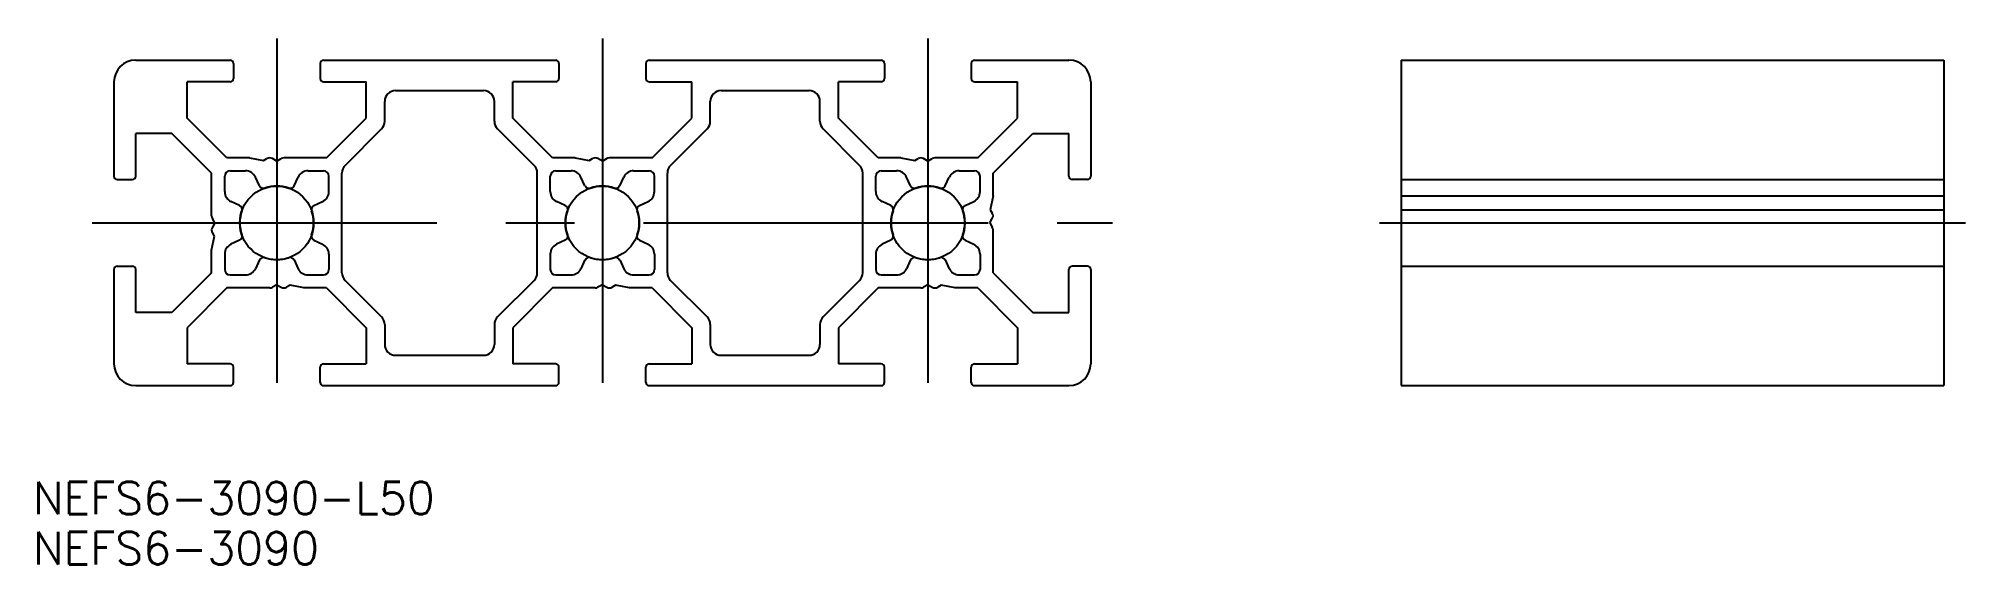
# Model space of a CAD drawing. Extents: x -52 to 126, y -31 to 17.
import ezdxf

# ---------------------------------------------------------------- set-up
doc = ezdxf.new("R2010")
doc.units = 0
doc.linetypes.add('CENTER', pattern=[50.8, 31.75, -6.35, 6.35, -6.35])
doc.linetypes.add('PHANTOM', pattern=[63.5, 31.75, -6.35, 6.35, -6.35, 6.35, -6.35])
doc.layers.get('0').update_dxf_attribs({"linetype": 'CONTINUOUS'})
doc.layers.add('CENTER', color=1, linetype='CENTER')
doc.styles.get("Standard").update_dxf_attribs({"font": 'txt.shx', "height": 3, "bigfont": 'bigfont.shx'})

# ---------------------------------------------------------------- blocks, each defined once
blk = doc.blocks.new('*U2')
at = {"color": 7, "linetype": 'CONTINUOUS'}
blk.add_text('NEFS6-3090-L50', height=3, dxfattribs=at).set_placement((-52.47, -26.86))
blk = doc.blocks.new('*U3')
at = {"color": 7, "linetype": 'CONTINUOUS'}
blk.add_text('NEFS6-3090', height=3, dxfattribs=at).set_placement((-52.47, -31.49))

msp = doc.modelspace()

# ---------------------------------------------------------------- linework, layer by layer
at = {"color": 7, "linetype": 'CONTINUOUS'}
for p, q in [((-43, 15), (-34.3, 15)), ((-34, 14.7), (-34, 13.3)), ((-26, 14.7), (-26, 13.3)), ((-25.7, 15), (-4.3, 15)), ((-4, 14.7), (-4, 13.3)), ((4, 14.7), (4, 13.3)), ((4.3, 15), (25.7, 15)), ((26, 14.7), (26, 13.3)), ((34, 14.7), (34, 13.3)), ((34.3, 15), (43, 15)), ((73.6, 15), (123.6, 15)), ((73.6, 15), (73.6, -15)), ((123.6, 15), (123.6, -15)), ((-45, 13), (-45, 4.3)), ((-38.25, 9.66), (-38.25, 13)), ((-34.3, 13), (-38.25, 13)), ((-25.7, 13), (-21.75, 13)), ((-21.75, 9.66), (-21.75, 13)), ((-8.25, 9.66), (-8.25, 13)), ((-4.3, 13), (-8.25, 13)), ((4.3, 13), (8.25, 13)), ((8.25, 9.66), (8.25, 13)), ((21.75, 9.66), (21.75, 13)), ((25.7, 13), (21.75, 13)), ((34.3, 13), (38.25, 13)), ((38.25, 9.66), (38.25, 13)), ((45, 13), (45, 4.3)), ((-20.05, 9.37), (-20.05, 11.2)), ((-19.05, 12.2), (-10.95, 12.2)), ((-9.95, 9.37), (-9.95, 11.2)), ((9.95, 9.37), (9.95, 11.2)), ((10.95, 12.2), (19.05, 12.2)), ((20.05, 9.37), (20.05, 11.2)), ((-34.59, 6), (-38.25, 9.66)), ((-25.41, 6), (-21.75, 9.66)), ((-4.59, 6), (-8.25, 9.66)), ((4.59, 6), (8.25, 9.66)), ((25.41, 6), (21.75, 9.66)), ((34.59, 6), (38.25, 9.66)), ((-43, 4.3), (-43, 8.25)), ((-39.66, 8.25), (-43, 8.25)), ((-36, 4.59), (-39.66, 8.25)), ((-23.71, 5.3), (-20.34, 8.67)), ((-6.29, 5.3), (-9.66, 8.67)), ((6.29, 5.3), (9.66, 8.67)), ((23.71, 5.3), (20.34, 8.67)), ((36, 4.59), (39.66, 8.25)), ((39.66, 8.25), (43, 8.25)), ((43, 4.3), (43, 8.25)), ((-32.5, 6), (-34.59, 6)), ((-32.5, 6), (-31.22, 5.75)), ((-31.22, 5.75), (-30.9, 5.93)), ((-30, 5.7), (-30.4, 5.93)), ((-30, 5.7), (-29.6, 5.93)), ((-25.41, 6), (-29.35, 6)), ((-2.5, 6), (-4.59, 6)), ((-2.5, 6), (-1.22, 5.75)), ((-1.22, 5.75), (-0.9, 5.93)), ((0, 5.7), (-0.4, 5.93)), ((0, 5.7), (0.4, 5.93)), ((4.59, 6), (0.65, 6)), ((27.5, 6), (25.41, 6)), ((27.5, 6), (28.78, 5.75)), ((28.78, 5.75), (29.1, 5.93)), ((30, 5.7), (29.6, 5.93)), ((30, 5.7), (30.4, 5.93)), ((34.59, 6), (30.65, 6)), ((-44.7, 4), (-43.3, 4)), ((-36, 0.65), (-36, 4.59)), ((-34.8, 2.88), (-34.8, 4.3)), ((-34.3, 4.8), (-32.88, 4.8)), ((-31.6, 3.42), (-31.97, 4.22)), ((-28.4, 3.42), (-28.03, 4.22)), ((-27.12, 4.8), (-25.7, 4.8)), ((-25.2, 2.88), (-25.2, 4.3)), ((-24, -4.6), (-24, 4.6)), ((-6, -4.6), (-6, 4.6)), ((-4.8, 2.88), (-4.8, 4.3)), ((-4.3, 4.8), (-2.88, 4.8)), ((-1.6, 3.42), (-1.97, 4.22)), ((1.6, 3.42), (1.97, 4.22)), ((2.88, 4.8), (4.3, 4.8)), ((4.8, 2.88), (4.8, 4.3)), ((6, -4.6), (6, 4.6)), ((24, -4.6), (24, 4.6)), ((25.2, 2.88), (25.2, 4.3)), ((25.7, 4.8), (27.12, 4.8)), ((28.4, 3.42), (28.03, 4.22)), ((31.6, 3.42), (31.97, 4.22)), ((32.88, 4.8), (34.3, 4.8)), ((34.8, 2.88), (34.8, 4.3)), ((36, 2.5), (36, 4.59)), ((44.7, 4), (43.3, 4)), ((73.6, 4), (123.6, 4)), ((-33.42, 1.6), (-34.22, 1.97)), ((-26.58, 1.6), (-25.78, 1.97)), ((-3.42, 1.6), (-4.22, 1.97)), ((3.42, 1.6), (4.22, 1.97)), ((26.58, 1.6), (25.78, 1.97)), ((33.42, 1.6), (34.22, 1.97)), ((36, 2.5), (35.75, 1.22)), ((73.6, 2.5), (123.6, 2.5)), ((-35.7, 0), (-35.93, 0.4)), ((-35.7, 0), (-35.93, -0.4)), ((35.7, 0), (35.93, 0.4)), ((35.75, 1.22), (35.93, 0.9)), ((73.6, 1.22), (123.6, 1.22)), ((73.6, 0), (123.6, 0)), ((-36, -2.5), (-35.75, -1.22)), ((-35.75, -1.22), (-35.93, -0.9)), ((-33.42, -1.6), (-34.22, -1.97)), ((-26.58, -1.6), (-25.78, -1.97)), ((-3.42, -1.6), (-4.22, -1.97)), ((3.42, -1.6), (4.22, -1.97)), ((26.58, -1.6), (25.78, -1.97)), ((33.42, -1.6), (34.22, -1.97)), ((35.7, 0), (35.93, -0.4)), ((36, -4.59), (36, -0.65)), ((-36, -4.59), (-36, -2.5)), ((-34.8, -2.88), (-34.8, -4.3)), ((-31.6, -3.42), (-31.97, -4.22)), ((-28.4, -3.42), (-28.03, -4.22)), ((-25.2, -2.88), (-25.2, -4.3)), ((-4.8, -2.88), (-4.8, -4.3)), ((-1.6, -3.42), (-1.97, -4.22)), ((1.6, -3.42), (1.97, -4.22)), ((4.8, -2.88), (4.8, -4.3)), ((25.2, -2.88), (25.2, -4.3)), ((28.4, -3.42), (28.03, -4.22)), ((31.6, -3.42), (31.97, -4.22)), ((34.8, -2.88), (34.8, -4.3)), ((-45, -4.3), (-45, -13)), ((-44.7, -4), (-43.3, -4)), ((-43, -8.25), (-43, -4.3)), ((-36, -4.59), (-39.66, -8.25)), ((-34.3, -4.8), (-32.88, -4.8)), ((-27.12, -4.8), (-25.7, -4.8)), ((-23.71, -5.3), (-20.34, -8.67)), ((-6.29, -5.3), (-9.66, -8.67)), ((-4.3, -4.8), (-2.88, -4.8)), ((2.88, -4.8), (4.3, -4.8)), ((6.29, -5.3), (9.66, -8.67)), ((23.71, -5.3), (20.34, -8.67)), ((25.7, -4.8), (27.12, -4.8)), ((32.88, -4.8), (34.3, -4.8)), ((36, -4.59), (39.66, -8.25)), ((43, -8.25), (43, -4.3)), ((44.7, -4), (43.3, -4)), ((45, -4.3), (45, -13)), ((73.6, -4), (123.6, -4)), ((-34.59, -6), (-38.25, -9.66)), ((-30.65, -6), (-34.59, -6)), ((-30, -5.7), (-30.4, -5.93)), ((-30, -5.7), (-29.6, -5.93)), ((-28.78, -5.75), (-29.1, -5.93)), ((-27.5, -6), (-28.78, -5.75)), ((-25.41, -6), (-27.5, -6)), ((-25.41, -6), (-21.75, -9.66)), ((-4.59, -6), (-8.25, -9.66)), ((-0.65, -6), (-4.59, -6)), ((0, -5.7), (-0.4, -5.93)), ((0, -5.7), (0.4, -5.93)), ((1.22, -5.75), (0.9, -5.93)), ((2.5, -6), (1.22, -5.75)), ((4.59, -6), (2.5, -6)), ((4.59, -6), (8.25, -9.66)), ((25.41, -6), (21.75, -9.66)), ((29.35, -6), (25.41, -6)), ((30, -5.7), (29.6, -5.93)), ((30, -5.7), (30.4, -5.93)), ((31.22, -5.75), (30.9, -5.93)), ((32.5, -6), (31.22, -5.75)), ((34.59, -6), (32.5, -6)), ((34.59, -6), (38.25, -9.66)), ((-39.66, -8.25), (-43, -8.25)), ((39.66, -8.25), (43, -8.25)), ((-38.25, -9.66), (-38.25, -13)), ((-21.75, -9.66), (-21.75, -13)), ((-20.05, -9.37), (-20.05, -11.2)), ((-9.95, -9.37), (-9.95, -11.2)), ((-8.25, -9.66), (-8.25, -13)), ((8.25, -9.66), (8.25, -13)), ((9.95, -9.37), (9.95, -11.2)), ((20.05, -9.37), (20.05, -11.2)), ((21.75, -9.66), (21.75, -13)), ((38.25, -9.66), (38.25, -13)), ((-19.05, -12.2), (-10.95, -12.2)), ((10.95, -12.2), (19.05, -12.2)), ((-34.3, -13), (-38.25, -13)), ((-34, -14.7), (-34, -13.3)), ((-26, -14.7), (-26, -13.3)), ((-25.7, -13), (-21.75, -13)), ((-4.3, -13), (-8.25, -13)), ((-4, -14.7), (-4, -13.3)), ((4, -14.7), (4, -13.3)), ((4.3, -13), (8.25, -13)), ((25.7, -13), (21.75, -13)), ((26, -14.7), (26, -13.3)), ((34, -14.7), (34, -13.3)), ((34.3, -13), (38.25, -13)), ((-43, -15), (-34.3, -15)), ((-25.7, -15), (-4.3, -15)), ((4.3, -15), (25.7, -15)), ((34.3, -15), (43, -15)), ((73.6, -15), (123.6, -15))]:
    msp.add_line(p, q, dxfattribs=at)
at = {"color": 3, "linetype": 'PHANTOM'}
for centre in [(-30, 0), (0, 0), (30, 0)]:
    msp.add_circle(centre, 3.4, dxfattribs=at)
at = {"color": 7, "linetype": 'CONTINUOUS'}
for centre, radius, start, end in [((-43, 13), 2, 90, 180), ((-34.3, 14.7), 0.3, 0, 90), ((-25.7, 14.7), 0.3, 90, 180), ((-4.3, 14.7), 0.3, 0, 90), ((4.3, 14.7), 0.3, 90, 180), ((25.7, 14.7), 0.3, 0, 90), ((34.3, 14.7), 0.3, 90, 180), ((43, 13), 2, 0, 90), ((-34.3, 13.3), 0.3, 270, 0), ((-25.7, 13.3), 0.3, 180, 270), ((-4.3, 13.3), 0.3, 270, 0), ((4.3, 13.3), 0.3, 180, 270), ((25.7, 13.3), 0.3, 270, 0), ((34.3, 13.3), 0.3, 180, 270), ((-19.05, 11.2), 1, 90, 180), ((-10.95, 11.2), 1, 0, 90), ((10.95, 11.2), 1, 90, 180), ((19.05, 11.2), 1, 0, 90), ((-21.05, 9.37), 1, 315, 0), ((-8.95, 9.37), 1, 180, 225), ((8.95, 9.37), 1, 315, 0), ((21.05, 9.37), 1, 180, 225), ((-30.65, 5.5), 0.5, 60, 120), ((-29.35, 5.5), 0.5, 90, 120), ((-0.65, 5.5), 0.5, 60, 120), ((0.65, 5.5), 0.5, 90, 120), ((29.35, 5.5), 0.5, 60, 120), ((30.65, 5.5), 0.5, 90, 120), ((-44.7, 4.3), 0.3, 180, 270), ((-43.3, 4.3), 0.3, 270, 0), ((-34.3, 4.3), 0.5, 90, 180), ((-32.88, 3.8), 1, 25, 90), ((-27.12, 3.8), 1, 90, 155), ((-25.7, 4.3), 0.5, 0, 90), ((-23, 4.6), 1, 135, 180), ((-7, 4.6), 1, 0, 45), ((-4.3, 4.3), 0.5, 90, 180), ((-2.88, 3.8), 1, 25, 90), ((2.88, 3.8), 1, 90, 155), ((4.3, 4.3), 0.5, 0, 90), ((7, 4.6), 1, 135, 180), ((23, 4.6), 1, 0, 45), ((25.7, 4.3), 0.5, 90, 180), ((27.12, 3.8), 1, 25, 90), ((32.88, 3.8), 1, 90, 155), ((34.3, 4.3), 0.5, 0, 90), ((43.3, 4.3), 0.3, 180, 270), ((44.7, 4.3), 0.3, 270, 0), ((-33.8, 2.88), 1, 180, 245), ((-31.23, 3.59), 0.4, 205, 288.9577), ((-30, 0), 3.4, 71.0423, 108.9577), ((-28.77, 3.59), 0.4, 251.0423, 335), ((-26.2, 2.88), 1, 295, 0), ((-3.8, 2.88), 1, 180, 245), ((-1.23, 3.59), 0.4, 205, 288.9577), ((0, 0), 3.4, 71.0423, 108.9577), ((1.23, 3.59), 0.4, 251.0423, 335), ((3.8, 2.88), 1, 295, 0), ((26.2, 2.88), 1, 180, 245), ((28.77, 3.59), 0.4, 205, 288.9577), ((30, 0), 3.4, 71.0423, 108.9577), ((31.23, 3.59), 0.4, 251.0423, 335), ((33.8, 2.88), 1, 295, 0), ((-35.5, 0.65), 0.5, 180, 210), ((-33.59, 1.23), 0.4, 341.0423, 65), ((-30, 0), 3.4, 161.0423, 198.9577), ((-26.41, 1.23), 0.4, 115, 198.9577), ((-30, 0), 3.4, 341.0423, 18.9577), ((-3.59, 1.23), 0.4, 341.0423, 65), ((0, 0), 3.4, 161.0423, 198.9577), ((3.59, 1.23), 0.4, 115, 198.9577), ((0, 0), 3.4, 341.0423, 18.9577), ((26.41, 1.23), 0.4, 341.0423, 65), ((30, 0), 3.4, 161.0423, 198.9577), ((33.59, 1.23), 0.4, 115, 198.9577), ((30, 0), 3.4, 341.0423, 18.9577), ((35.5, 0.65), 0.5, 330, 30), ((-35.5, -0.65), 0.5, 150, 210), ((-33.59, -1.23), 0.4, 295, 18.9577), ((-26.41, -1.23), 0.4, 161.0423, 245), ((-3.59, -1.23), 0.4, 295, 18.9577), ((3.59, -1.23), 0.4, 161.0423, 245), ((26.41, -1.23), 0.4, 295, 18.9577), ((33.59, -1.23), 0.4, 161.0423, 245), ((35.5, -0.65), 0.5, 0, 30), ((-33.8, -2.88), 1, 115, 180), ((-31.23, -3.59), 0.4, 71.0423, 155), ((-30, 0), 3.4, 251.0423, 288.9577), ((-28.77, -3.59), 0.4, 25, 108.9577), ((-26.2, -2.88), 1, 0, 65), ((-3.8, -2.88), 1, 115, 180), ((-1.23, -3.59), 0.4, 71.0423, 155), ((0, 0), 3.4, 251.0423, 288.9577), ((1.23, -3.59), 0.4, 25, 108.9577), ((3.8, -2.88), 1, 0, 65), ((26.2, -2.88), 1, 115, 180), ((28.77, -3.59), 0.4, 71.0423, 155), ((30, 0), 3.4, 251.0423, 288.9577), ((31.23, -3.59), 0.4, 25, 108.9577), ((33.8, -2.88), 1, 0, 65), ((-44.7, -4.3), 0.3, 90, 180), ((-43.3, -4.3), 0.3, 0, 90), ((-34.3, -4.3), 0.5, 180, 270), ((-32.88, -3.8), 1, 270, 335), ((-27.12, -3.8), 1, 205, 270), ((-25.7, -4.3), 0.5, 270, 0), ((-23, -4.6), 1, 180, 225), ((-7, -4.6), 1, 315, 0), ((-4.3, -4.3), 0.5, 180, 270), ((-2.88, -3.8), 1, 270, 335), ((2.88, -3.8), 1, 205, 270), ((4.3, -4.3), 0.5, 270, 0), ((7, -4.6), 1, 180, 225), ((23, -4.6), 1, 315, 0), ((25.7, -4.3), 0.5, 180, 270), ((27.12, -3.8), 1, 270, 335), ((32.88, -3.8), 1, 205, 270), ((34.3, -4.3), 0.5, 270, 0), ((43.3, -4.3), 0.3, 90, 180), ((44.7, -4.3), 0.3, 0, 90), ((-30.65, -5.5), 0.5, 270, 300), ((-29.35, -5.5), 0.5, 240, 300), ((-0.65, -5.5), 0.5, 270, 300), ((0.65, -5.5), 0.5, 240, 300), ((29.35, -5.5), 0.5, 270, 300), ((30.65, -5.5), 0.5, 240, 300), ((-21.05, -9.37), 1, 0, 45), ((-8.95, -9.37), 1, 135, 180), ((8.95, -9.37), 1, 0, 45), ((21.05, -9.37), 1, 135, 180), ((-19.05, -11.2), 1, 180, 270), ((-10.95, -11.2), 1, 270, 0), ((10.95, -11.2), 1, 180, 270), ((19.05, -11.2), 1, 270, 0), ((-43, -13), 2, 180, 270), ((-34.3, -13.3), 0.3, 0, 90), ((-25.7, -13.3), 0.3, 90, 180), ((-4.3, -13.3), 0.3, 0, 90), ((4.3, -13.3), 0.3, 90, 180), ((25.7, -13.3), 0.3, 0, 90), ((34.3, -13.3), 0.3, 90, 180), ((43, -13), 2, 270, 0), ((-34.3, -14.7), 0.3, 270, 0), ((-25.7, -14.7), 0.3, 180, 270), ((-4.3, -14.7), 0.3, 270, 0), ((4.3, -14.7), 0.3, 180, 270), ((25.7, -14.7), 0.3, 270, 0), ((34.3, -14.7), 0.3, 180, 270)]:
    msp.add_arc(centre, radius, start, end, dxfattribs=at)
at = {"layer": 'CENTER', "color": 1, "linetype": 'CENTER'}
for p, q in [((-30, 17), (-30, -17)), ((0, 17), (0, -17)), ((30, 17), (30, -17)), ((-47, 0), (47, 0)), ((71.6, 0), (125.6, 0))]:
    msp.add_line(p, q, dxfattribs=at)

# ---------------------------------------------------------------- block references
at = {"color": 7, "linetype": 'CONTINUOUS'}
for name in ['*U2', '*U3']:
    msp.add_blockref(name, (0, 0), dxfattribs=at)

doc.saveas('drawing.dxf')
